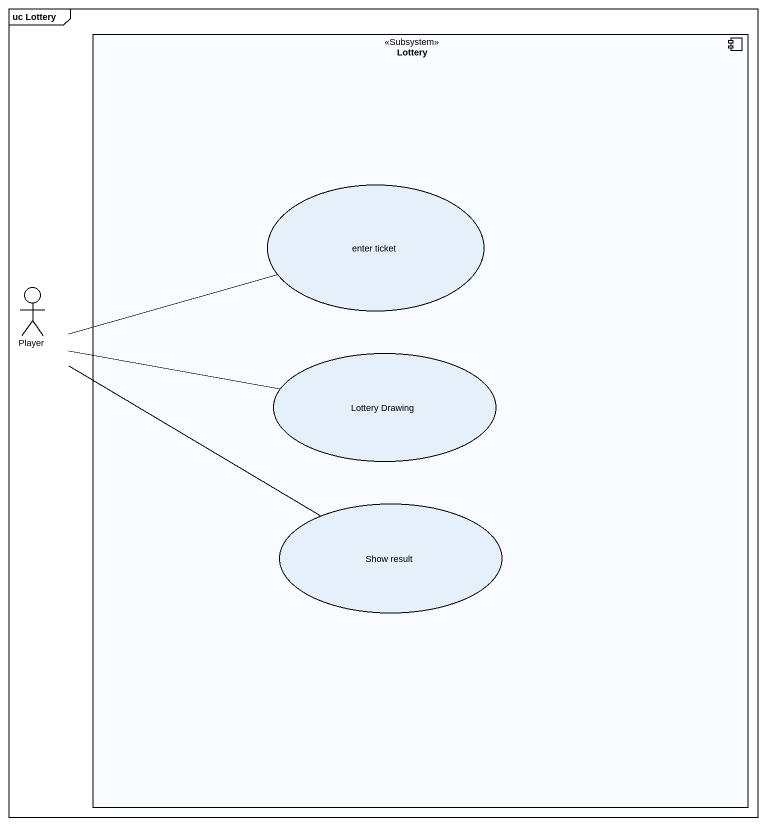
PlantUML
@startuml
mainframe uc Lottery
component Lottery <<Subsystem>> {
  usecase "enter ticket" as enter_ticket
  usecase "Lottery Drawing" as Lottery_Drawing
  usecase "Show result" as Show_result
}
actor Player
Player -right- enter_ticket
Player -right- Lottery_Drawing
Player -right- Show_result
@enduml
